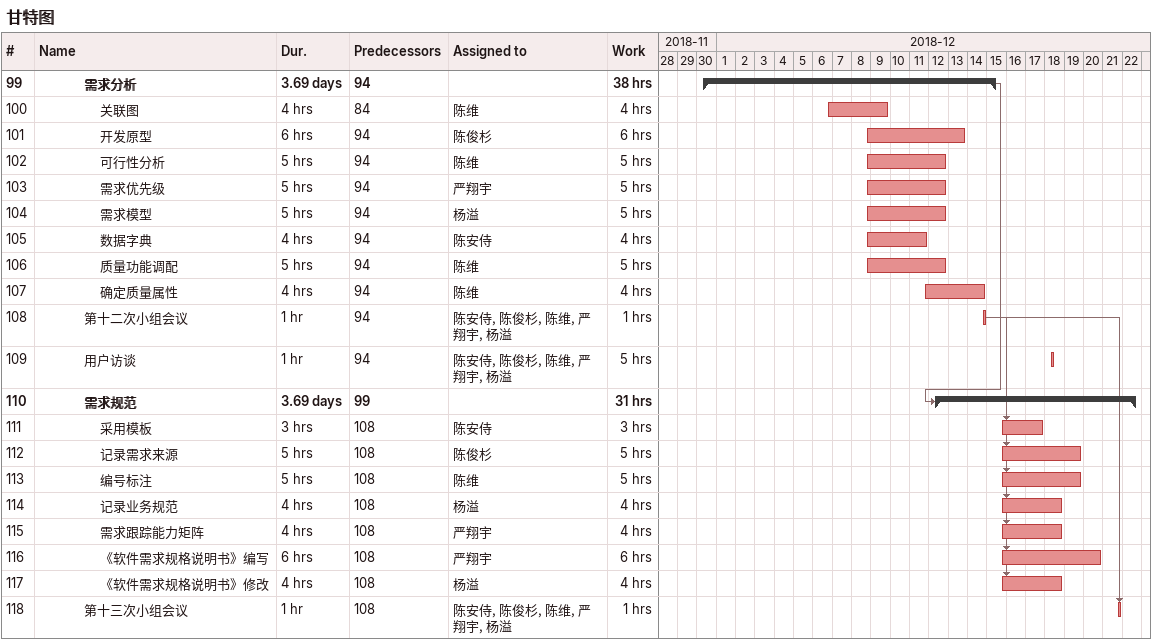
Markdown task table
甘特图

| ID | Level | Task | Duration | Start | Finish | Predecessors | Resources | Work (h) |
|---|---|---|---|---|---|---|---|---|
| 99 | 4 | **需求分析** | 3.69d | 2018-11-30 | 2018-12-15 | 94 |  | 38 |
| 100 | 5 | 关联图 | 4h | 2018-12-06 | 2018-12-09 | 84 | 陈维 | 4 |
| 101 | 5 | 开发原型 | 6h | 2018-12-08 | 2018-12-13 | 94 | 陈俊杉 | 6 |
| 102 | 5 | 可行性分析 | 5h | 2018-12-08 | 2018-12-12 | 94 | 陈维 | 5 |
| 103 | 5 | 需求优先级 | 5h | 2018-12-08 | 2018-12-12 | 94 | 严翔宇 | 5 |
| 104 | 5 | 需求模型 | 5h | 2018-12-08 | 2018-12-12 | 94 | 杨溢 | 5 |
| 105 | 5 | 数据字典 | 4h | 2018-12-08 | 2018-12-11 | 94 | 陈安侍 | 4 |
| 106 | 5 | 质量功能调配 | 5h | 2018-12-08 | 2018-12-12 | 94 | 陈维 | 5 |
| 107 | 5 | 确定质量属性 | 4h | 2018-12-11 | 2018-12-14 | 94 | 陈维 | 4 |
| 108 | 4 | 第十二次小组会议 | 1h | 2018-12-14 | 2018-12-14 | 94 | 陈安侍, 陈俊杉, 陈维, 严翔宇, 杨溢 | 1 |
| 109 | 4 | 用户访谈 | 1h | 2018-12-18 | 2018-12-18 | 94 | 陈安侍, 陈俊杉, 陈维, 严翔宇, 杨溢 | 5 |
| 110 | 4 | **需求规范** | 3.69d | 2018-12-12 | 2018-12-22 | 99 |  | 31 |
| 111 | 5 | 采用模板 | 3h | 2018-12-15 | 2018-12-17 | 108 | 陈安侍 | 3 |
| 112 | 5 | 记录需求来源 | 5h | 2018-12-15 | 2018-12-19 | 108 | 陈俊杉 | 5 |
| 113 | 5 | 编号标注 | 5h | 2018-12-15 | 2018-12-19 | 108 | 陈维 | 5 |
| 114 | 5 | 记录业务规范 | 4h | 2018-12-15 | 2018-12-18 | 108 | 杨溢 | 4 |
| 115 | 5 | 需求跟踪能力矩阵 | 4h | 2018-12-15 | 2018-12-18 | 108 | 严翔宇 | 4 |
| 116 | 5 | 《软件需求规格说明书》编写 | 6h | 2018-12-15 | 2018-12-20 | 108 | 严翔宇 | 6 |
| 117 | 5 | 《软件需求规格说明书》修改 | 4h | 2018-12-15 | 2018-12-18 | 108 | 杨溢 | 4 |
| 118 | 4 | 第十三次小组会议 | 1h | 2018-12-21 | 2018-12-21 | 108 | 陈安侍, 陈俊杉, 陈维, 严翔宇, 杨溢 | 1 |
